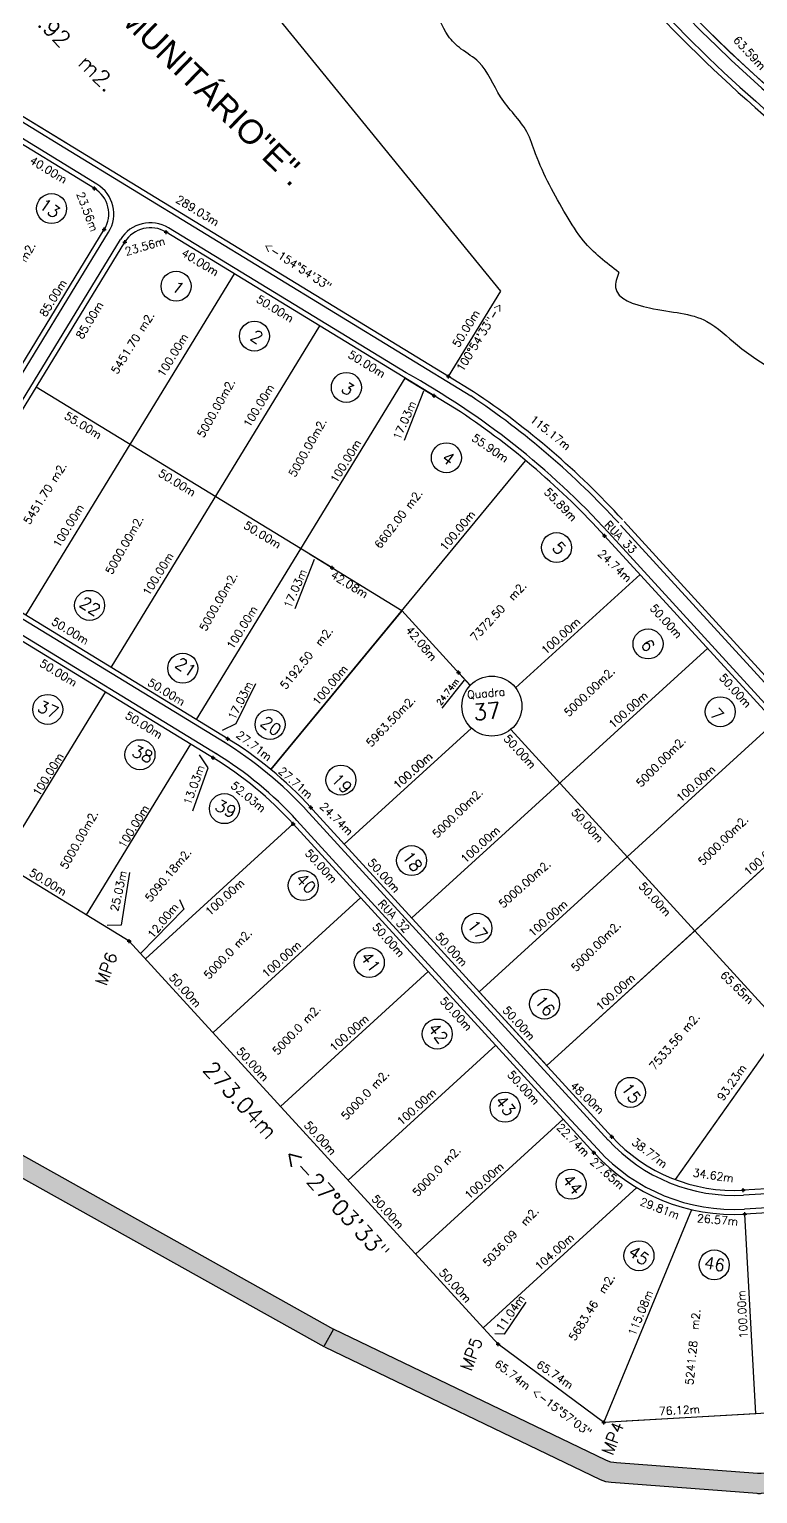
# Model space of a CAD drawing. Extents: x -23785941 to 8798891, y -8418521 to 21897894.
# Drawn here: x -25340 to -24976, y -3406 to -2674 of the extents above; entities that cross this region are included whole.
import ezdxf
from ezdxf.enums import TextEntityAlignment as Align

# ---------------------------------------------------------------- set-up
doc = ezdxf.new("R2010")
doc.units = 0
doc.header["$MEASUREMENT"] = 0
doc.header["$PDMODE"] = 34
doc.header["$PDSIZE"] = 1
doc.layers.get('0').update_dxf_attribs({"linetype": 'CONTINUOUS'})
for name, color, linetype in [('CALCADA', 3, 'CONTINUOUS'), ('REG60_100', 2, 'CONTINUOUS'), ('RUA', 1, 'CONTINUOUS'), ('VEGE', 102, 'CONTINUOUS'), ('VIEWPORT', 7, 'CONTINUOUS')]:
    doc.layers.add(name, color=color, linetype=linetype)
doc.styles.add('1_5MM', font='romans.shx', dxfattribs={"height": 6})
doc.styles.add('1MM', font='romans.shx', dxfattribs={"height": 4})
doc.styles.add('2MM', font='romans.shx', dxfattribs={"height": 8})
doc.styles.add('3MM', font='romans.shx', dxfattribs={"height": 12})

msp = doc.modelspace()

# ---------------------------------------------------------------- hatches: boundary and pattern name
for points in [[(-25417.93, -3195.81), (-25422.9, -3204.48), (-25193.33, -3332.96), (-25188.44, -3324.24)], [(-24976.64, -3396.43, 0.032843), (-24974.68, -3396.45), (-24930.83, -3393.99), (-24929.71, -3403.94), (-24974.77, -3406.47, -0.032843), (-24976.74, -3406.46), (-25049.65, -3400.97, -0.093616), (-25055.03, -3399.53), (-25193.06, -3333.11), (-25193.33, -3332.96), (-25188.44, -3324.24), (-25052.39, -3389.7, 0.093616), (-25047.02, -3391.14)]]:
    msp.add_hatch(color=253).paths.add_polyline_path(points)

# ---------------------------------------------------------------- linework, layer by layer
for p, q in [((-25370.96, -2478.68), (-25104.98, -2805.39)), ((-25131.04, -2848.08), (-25384.36, -2693.36)), ((-25321.31, -2731.77), (-25378.49, -2696.85)), ((-25307.93, -2754), (-25385.61, -2706.56)), ((-25391.56, -2919.7), (-25302.95, -2774.61)), ((-25381.33, -2925.96), (-25292.71, -2780.86)), ((-25124.91, -2865.78), (-25272.1, -2775.89)), ((-25342.2, -2967.42), (-25237.96, -2796.74)), ((-25104.98, -2805.39), (-25131.05, -2848.07)), ((-25299.53, -2993.48), (-25195.29, -2822.8)), ((-25189.11, -2943.75), (-25337.02, -2853.41)), ((-25256.86, -3019.55), (-25152.62, -2848.86)), ((-25118.44, -2855.67), (-25131, -2848)), ((-25153.02, -2879.83), (-25143.26, -2855.24)), ((-25247.48, -3039.33), (-25495.25, -2888.02)), ((-25219.75, -3044.49), (-25092.54, -2890.16)), ((-24946.78, -3026.1), (-25043.23, -2920.6)), ((-24933.69, -3058.09), (-25052.93, -2927.68)), ((-25207.65, -2963.95), (-25197.89, -2939.35)), ((-25154.33, -2965.13), (-25200.45, -2936.82)), ((-25241.23, -3029.09), (-25376.35, -2946.57)), ((-25097.41, -3003.66), (-25035.27, -2947)), ((-25219.75, -3044.49), (-25154.33, -2965.13)), ((-25154.33, -2965.13), (-25219.75, -3044.49)), ((-25120.09, -3002.42), (-25154.26, -2965.05)), ((-25001.37, -2983.76), (-25149.32, -3118.65)), ((-25134.14, -3013.82), (-25122.94, -2999.86)), ((-25120.07, -3002.4), (-25125.89, -2996.07)), ((-25764.97, -3001.59), (-25188.44, -3324.24)), ((-25354.49, -3091.15), (-25302.37, -3005.81)), ((-25227.33, -3001.68), (-25237.18, -3021.59)), ((-25769.85, -3010.32), (-25193.33, -3332.96)), ((-25237.18, -3021.59), (-25244.05, -3025.02)), ((-24967.69, -3020.7), (-25115.58, -3155.55)), ((-25183.06, -3081.75), (-25119.51, -3023.8)), ((-24963.69, -3173.49), (-25099.89, -3024.51)), ((-25311.82, -3117.21), (-25259.7, -3031.87)), ((-25251.01, -3043.62), (-25255.39, -3037.18)), ((-25258.66, -3065.15), (-25251.01, -3043.62)), ((-24934.05, -3057.7), (-25081.84, -3192.45)), ((-25049.31, -3228.04), (-25200.54, -3062.63)), ((-25208.55, -3071.63), (-25282.36, -3139.12)), ((-25208.55, -3071.63), (-25208.56, -3071.64)), ((-25208.56, -3071.64), (-25073.6, -3219.25)), ((-25290.44, -3095.96), (-25294.49, -3122.27)), ((-25265.36, -3109.4), (-25263.14, -3114.29)), ((-25174.81, -3108.54), (-25248.62, -3176.02)), ((-25263.14, -3114.29), (-25284.71, -3136.35)), ((-25294.49, -3122.27), (-25301.53, -3122.53)), ((-25141.07, -3145.44), (-25214.88, -3212.91)), ((-25017.6, -3249.51), (-24963.68, -3173.48)), ((-25107.34, -3182.34), (-25181.14, -3249.82)), ((-25073.6, -3219.25), (-25147.41, -3286.72)), ((-25073.6, -3219.25), (-25058.26, -3236.03)), ((-25073.6, -3219.25), (-25058.26, -3236.03)), ((-25036.91, -3253.45), (-25113.67, -3323.62)), ((-24908.76, -3250.52), (-24983.64, -3254.73)), ((-24908.62, -3253.01), (-24983.5, -3257.23)), ((-24793.27, -3256.04), (-24982.97, -3266.71)), ((-25053.35, -3370.83), (-25009.35, -3264.5)), ((-24977.35, -3366.56), (-24982.97, -3266.71)), ((-25092.28, -3310.69), (-25103.17, -3326.69)), ((-25188.44, -3324.24), (-25193.33, -3332.96)), ((-25103.17, -3326.69), (-25107.84, -3326.65))]:
    msp.add_line(p, q)
at = {"color": 5}
for p, q in [((-25290.46, -3130.26), (-25490.19, -3008.28)), ((-25106.22, -3331.77), (-25290.46, -3130.26)), ((-25053.35, -3370.83), (-25106.22, -3331.77)), ((-24770.17, -3354.89), (-25053.35, -3370.83)), ((-24977.35, -3366.56), (-25042.24, -3370.21))]:
    msp.add_line(p, q, dxfattribs=at)
at = {"color": 1}
msp.add_line((-25109.16, -3014.37), (-25109.11, -3014.32), dxfattribs=at)
for points in [[(-24935.95, -2599.17), (-25007.03, -2669.51, 0.021989), (-24960.37, -2712.68), (-24895.74, -2636.37, -0.021989)], [(-25007.95, -3125.08), (-24963.69, -3173.48), (-24963.68, -3173.48), (-24898.57, -3081.81, -0.117939), (-24934.05, -3057.7)]]:
    msp.add_lwpolyline(points, format="xyb", close=True)
msp.add_lwpolyline([(-25041.69, -3088.17), (-25115.58, -3155.55), (-25081.84, -3192.45), (-25007.95, -3125.08)], close=True)
for points in [[(-24768.49, -3384.85), (-24974.68, -3396.45, -0.032843), (-24976.64, -3396.43), (-25047.02, -3391.14, -0.093616), (-25052.39, -3389.7), (-25188.44, -3324.24)], [(-24767.93, -3394.83), (-24974.77, -3406.47, -0.032843), (-24976.74, -3406.46), (-25049.65, -3400.97, -0.093616), (-25055.03, -3399.53), (-25192.78, -3333.25)]]:
    msp.add_lwpolyline(points, format="xyb")
for centre in [(-25329.31, -2764.11), (-25267.1, -2802.91), (-25227.93, -2827.87), (-25182.01, -2853.5), (-25132.03, -2888.65), (-25076.98, -2933.55), (-25310.3, -2962.44), (-25031.26, -2981.73), (-25263.73, -2993.88), (-25331.24, -3014.44), (-24995.15, -3015.63), (-25220.14, -3021.96), (-25285.13, -3037.08), (-25184.72, -3049.78), (-25242.96, -3064.06), (-25149.44, -3090.02), (-25203.54, -3102.53), (-25116.78, -3123.84), (-25170.54, -3140.99), (-25082.98, -3161.78), (-25136.62, -3176.71), (-25040.02, -3205.88), (-25102.7, -3213.34), (-25069.7, -3251.81), (-25035.78, -3287.53), (-24998.19, -3292.11)]:
    msp.add_circle(centre, 7.5)
at = {"color": 5}
msp.add_circle((-25109.29, -3012.82), 15, dxfattribs=at)
for centre, radius, start, end in [((-24493.06, -2160.84), 735.12, 206.41063, 234.46291), ((-24493.06, -2160.84), 723.12, 206.41063, 232.54333), ((-25315.74, -2766.8), 14.99, 328.58619, 58.58619), ((-25279.92, -2788.68), 14.99, 58.58619, 148.58619), ((-25345.63, -3195.25), 408.57, 42.43331, 56.21695), ((-25345.63, -3195.25), 396.57, 42.43331, 56.18137), ((-25344.78, -3196.18), 196.57, 42.43331, 58.58619), ((-25344.78, -3196.18), 184.57, 42.43331, 58.58619), ((-24988.29, -3172.08), 82.79, 222.42991, 273.22175), ((-24988.29, -3172.08), 94.79, 222.42991, 273.22175)]:
    msp.add_arc(centre, radius, start, end)
at = {"color": 140}
for points, start_tangent in [([(-25045.88, -2796.04), (-25063.45, -2780.3), (-25072.18, -2767.22), (-25087.46, -2736.68), (-25091.83, -2725.78), (-25104.93, -2708.33), (-25115.84, -2690.88), (-25124.58, -2684.34), (-25131.13, -2677.79), (-25139.86, -2662.52), (-25142.04, -2660.34), (-25148.56, -2655.63)], (0.590283, -0.807196)), ([(-25045.88, -2796.04), (-25047.51, -2803.62), (-25030.59, -2813.76), (-25001.83, -2820.52), (-24986.6, -2832.36), (-24949.38, -2857.71), (-24944.62, -2861.47)], (-0.839928, 0.542699))]:
    msp.add_spline(points, degree=3, dxfattribs=dict(at, start_tangent=start_tangent))
for p in [(-25131.04, -2848.08), (-25052.93, -2927.68), (-25241.19, -3029.11), (-25248.58, -3038.66), (-25199.7, -3063.44), (-25290.46, -3130.26), (-24983.64, -3254.73), (-24982.97, -3266.71), (-25106.22, -3331.77), (-25053.35, -3370.83)]:
    msp.add_point(p)
at = {"layer": 'CALCADA'}
for p, q in [((-25322.62, -2733.9), (-25379.79, -2698.98)), ((-25306.63, -2751.87), (-25384.31, -2704.43)), ((-25119.74, -2857.8), (-25322.62, -2733.9)), ((-25152.05, -2846.28), (-25270.8, -2773.75)), ((-25389.43, -2921), (-25300.82, -2775.91)), ((-25383.46, -2924.66), (-25294.84, -2779.56)), ((-25246.18, -3037.2), (-25493.94, -2885.88)), ((-24931.85, -3056.41), (-25051.09, -2925.99)), ((-24948.62, -3027.79), (-25045.08, -2922.29)), ((-25242.53, -3031.22), (-25377.64, -2948.71)), ((-25051.15, -3229.73), (-25202.38, -3064.32)), ((-25206.71, -3069.96), (-25071.76, -3217.56)), ((-25071.76, -3217.56), (-25056.41, -3234.34)), ((-24793.41, -3253.54), (-24983.11, -3264.22))]:
    msp.add_line(p, q, dxfattribs=at)
for centre, radius, start, end in [((-24493.06, -2160.84), 732.62, 206.41063, 233.23465), ((-24493.06, -2160.84), 725.62, 206.41063, 232.54333), ((-25315.74, -2766.8), 17.49, 328.58619, 58.58619), ((-25279.92, -2788.68), 17.49, 58.58619, 148.58619), ((-25345.63, -3195.25), 399.07, 42.43331, 60.98346), ((-25345.63, -3195.25), 406.07, 42.43331, 56.20967), ((-25344.78, -3196.18), 187.07, 42.43331, 58.58619), ((-25344.78, -3196.18), 194.07, 42.43331, 58.58619), ((-24988.29, -3172.08), 92.29, 222.42991, 273.22175), ((-24988.29, -3172.08), 85.29, 222.42991, 273.22175)]:
    msp.add_arc(centre, radius, start, end, dxfattribs=at)
at = {"layer": 'VIEWPORT'}
msp.add_line((-25152.62, -2848.86), (-25138.08, -2857.74), dxfattribs=at)
for p in [(-25307.93, -2754), (-25302.95, -2774.61), (-25292.71, -2780.86), (-25272.1, -2775.89), (-25138.08, -2857.74), (-25189.11, -2943.75), (-25125.89, -2996.07), (-25208.55, -3071.64), (-25049.31, -3228.04), (-25058.26, -3236.03)]:
    msp.add_point(p, dxfattribs=at)

# ---------------------------------------------------------------- texts
at = {"color": 1}
for s, height, rotation, style, p in [('<-154%%d54\'33"', 4, 326.84299, '1MM', (-25206.37, -2792.85)), ('273.04m  <-27°03\'33"', 8, 312.90883, '2MM', (-25206.89, -3239.9)), ('65.74m <-15°57\'03"', 4, 322.70125, '2MM', (-25083.6, -3358.61))]:
    msp.add_text(s, height=height, rotation=rotation, dxfattribs=dict(at, style=style)).set_placement(p, align=Align.MIDDLE)
at = {"style": '1MM'}
for rotation, p in [(42.35702, (-25148.75, -3045.05)), (93.22175, (-24984.15, -3316.86)), (93.22175, (-24984.15, -3316.86)), (93.22175, (-24984.15, -3316.86))]:
    msp.add_text('100.00m', height=4, rotation=rotation, dxfattribs=at).set_placement(p, align=Align.MIDDLE)
at = {"char_height": 6, "attachment_point": 1, "style": '1_5MM'}
for s, insert, width, rotation in [('13', (-25332.63, -2758.47), 1.625, 324.14242), ('1', (-25266.36, -2799.63), 1.625, 322.98496), ('2', (-25227.21, -2824.24), 11.198, 326.13487), ('3', (-25181.63, -2850.22), 7.465, 324.53921), ('4', (-25131.29, -2885.06), 5.226, 322.85966), ('5', (-25075.14, -2929.94), 8.212, 312.38284), ('22', (-25312.71, -2957.51), 2.438, 326.62543), ('6', (-25030.35, -2978.62), 3.942, 305.34336), ('21', (-25264.89, -2987.94), 7.631, 326.81891), ('37', (-25334.55, -3009.74), 2.438, 337.03241), ('7', (-24996.37, -3013.1), 3.942, 312.56015), ('20', (-25221.9, -3017.2), 4.927, 322.3687), ('38', (-25287.33, -3032.04), 3.251, 336.62467), ('19', (-25185.68, -3045.67), 3.942, 314.01527), ('39', (-25245.52, -3059.09), 3.251, 333.44059), ('18', (-25149.65, -3084.52), 3.942, 307.19041), ('40', (-25203.41, -3095.57), 3.251, 312.33858), ('17', (-25117.26, -3118.84), 8.212, 308.04513), ('41', (-25170.55, -3134.75), 3.251, 306.73079), ('16', (-25083.63, -3156.68), 5.226, 308.56122), ('42', (-25136.95, -3170.36), 3.251, 307.27606), ('15', (-25040.18, -3200.36), 7.465, 305.40504), ('43', (-25103.43, -3206.66), 3.251, 308.608), ('44', (-25069.92, -3245.99), 3.251, 308.608), ('45', (-25038.36, -3282.01), 3.251, 324.86769), ('46', (-25002.57, -3287.83), 3.251, 350.44245)]:
    msp.add_mtext(s, dxfattribs=dict(at, insert=insert, width=width, rotation=rotation))
at = {"color": 1, "insert": (-25121.81, -3005.2), "char_height": 4, "attachment_point": 1, "rotation": 5.03393, "style": '1MM'}
msp.add_mtext('Quadra', dxfattribs=at)
at = {"color": 1}
for s, insert, char_height, width, attachment_point, rotation, style in [('37', (-25118.94, -3011.98), 8, 20.682, 1, 5.03393, '2MM'), ('MP6', (-25301.92, -3144.09), 6, 41.638, 5, 69.49536, '1_5MM'), ('MP5', (-25119.51, -3336.7), 6, 40.513, 5, 69.49536, '1_5MM'), ('MP4', (-25048.89, -3378.79), 6, 40.513, 5, 69.49536, '1_5MM')]:
    msp.add_mtext(s, dxfattribs=dict(at, insert=insert, char_height=char_height, width=width, attachment_point=attachment_point, rotation=rotation, style=style))
at = {"layer": 'REG60_100', "style": '1MM'}
for s, height, rotation, p in [('63.59m', 4, 312.80339, (-24980.49, -2686.27)), ('40.00m', 4, 328.58619, (-25330.84, -2744.75)), ('23.56m', 4, 290.963, (-25311.4, -2765.66)), ('23.56m', 4, 15.83563, (-25282.67, -2782.92)), ('40.00m', 4, 328.58619, (-25254.98, -2791.03)), ('85.00m', 4, 58.58619, (-25328.52, -2808.8)), ('50.00m', 4, 328.58619, (-25217.59, -2814.14)), ('85.00m', 4, 58.58619, (-25310.32, -2819.93)), ('50.00m', 4, 58.58619, (-25122.21, -2824.07)), ('100.00m', 4, 58.58619, (-25268.78, -2837.36)), ('50.00m', 4, 328.58619, (-25171.77, -2841.85)), ('100.00m', 4, 58.58619, (-25225.8, -2862.59)), ('17.03m', 4, 66.13972, (-25152.94, -2869.94)), ('55.00m', 4, 328.58619, (-25313.5, -2872.46)), ('115.17m', 4, 321.07654, (-25079.99, -2876.1)), ('100.00m', 4, 58.60147, (-25182.35, -2890.36)), ('55.90m', 4, 325.74382, (-25110.1, -2883.83)), ('50.00m', 4, 328.58619, (-25266.56, -2901.13)), ('55.89m', 4, 314.39104, (-25074.92, -2912.08)), ('100.00m', 4, 58.58619, (-25320.9, -2922.7)), ('50.00m', 4, 328.58619, (-25223.89, -2927.19)), ('100.00m', 4, 50.50202, (-25126.47, -2925.04)), ('24.74m', 4, 316.51111, (-25047.8, -2942.64)), ('100.00m', 4, 58.58619, (-25276.07, -2946.75)), ('17.03m', 4, 66.13972, (-25207.57, -2954.06)), ('42.08m', 4, 328.45397, (-25180.4, -2952)), ('100.00m', 4, 58.58619, (-25234.12, -2973.48)), ('50.00m', 4, 312.43619, (-25022.18, -2970.35)), ('50.00m', 4, 328.58619, (-25319.92, -2975.27)), ('100.00m', 4, 42.35702, (-25074.91, -2977.73)), ('42.08m', 4, 310.10197, (-25144.51, -2981.48)), ('50.00m', 4, 328.58619, (-25325.79, -2996.19)), ('100.00m', 4, 50.50202, (-25190.13, -3002.27)), ('50.00m', 4, 328.58619, (-25271.84, -3005.71)), ('24.74m', 3, 52.62041, (-25131.34, -3005.62)), ('50.00m', 4, 312.43619, (-24987.61, -3005.05)), ('17.03m', 4, 63.23896, (-25234.93, -3009.99)), ('100.00m', 4, 42.35702, (-25041.17, -3014.63)), ('50.00m', 4, 328.58619, (-25283.12, -3022.25)), ('27.71m', 4, 322.22789, (-25228.05, -3032.64)), ('50.00m', 4, 312.43619, (-25095.25, -3035.52)), ('100.00m', 4, 58.58619, (-25330.99, -3046.92)), ('100.00m', 4, 42.35702, (-25148.8, -3045.1)), ('13.03m', 4, 70.2272, (-25258.2, -3052.21)), ('27.71m', 4, 318.37846, (-25207.35, -3051.14)), ('100.00m', 4, 42.35702, (-25007.43, -3051.53)), ('52.03m', 4, 320.4973, (-25230.97, -3058.13)), ('100.00m', 4, 58.58619, (-25288.32, -3072.98)), ('24.74m', 4, 315.12216, (-25186.85, -3069.17)), ('50.00m', 4, 312.43619, (-25061.51, -3072.42)), ('100.00m', 4, 42.35702, (-25115.07, -3082)), ('100.00m', 4, 42.35702, (-24973.64, -3088.38)), ('50.00m', 4, 312.43341, (-25194.63, -3092.78)), ('50.00m', 4, 328.58619, (-25331.07, -3100.77)), ('25.03m', 4, 77.36179, (-25295.84, -3105.18)), ('50.00m', 4, 312.43619, (-25163.24, -3097.5)), ('100.00m', 4, 42.43341, (-25242.76, -3108.33)), ('50.00m', 4, 312.43619, (-25027.77, -3109.32)), ('100.00m', 4, 42.35702, (-25081.33, -3118.9)), ('12.00m', 4, 50.75414, (-25273.7, -3120.02)), ('50.00m', 4, 312.43341, (-25160.9, -3129.69)), ('100.00m', 4, 42.43341, (-25214.41, -3139.32)), ('50.00m', 4, 312.43619, (-25129.5, -3134.4)), ('50.00m', 4, 312.43619, (-25262.54, -3154.87)), ('65.65m', 4, 315.45226, (-24986.73, -3153.4)), ('100.00m', 4, 42.35702, (-25047.54, -3155.76)), ('50.00m', 4, 312.43341, (-25127.16, -3166.59)), ('100.00m', 4, 42.43341, (-25180.67, -3176.22)), ('50.00m', 4, 312.43619, (-25095.76, -3171.3)), ('50.00m', 4, 312.4448, (-25228.8, -3191.77)), ('50.00m', 4, 312.43341, (-25093.42, -3203.49)), ('93.23m', 4, 54.61563, (-24989.44, -3200.93)), ('100.00m', 4, 42.43341, (-25146.94, -3213.13)), ('48.00m', 4, 316.84108, (-25061.64, -3208.58)), ('50.00m', 4, 312.43341, (-25195.06, -3228.67)), ('22.74m', 4, 314.383, (-25068.64, -3229.67)), ('38.77m', 4, 322.57154, (-25030.41, -3236.16)), ('100.00m', 4, 42.43341, (-25113.2, -3250.03)), ('27.65m', 4, 318.49341, (-25051.57, -3246.37)), ('34.62m', 4, 351.80091, (-24998.67, -3247.39)), ('50.00m', 4, 312.43036, (-25161.32, -3265.57)), ('29.81m', 4, 339.07789, (-25025.4, -3263.89)), ('26.57m', 4, 355.1923, (-24996.5, -3269.59)), ('104.00m', 4, 42.43341, (-25077.99, -3285.58)), ('50.00m', 4, 312.43619, (-25127.59, -3302.48)), ('11.04m', 4, 55.42194, (-25100, -3316.2)), ('115.08m', 4, 67.5248, (-25035.04, -3316.13)), ('100.00m', 4, 93.22175, (-24984.15, -3316.86)), ('65.74m', 4, 326.03578, (-25077.76, -3346.95)), ('76.12m', 4, 3.22175, (-25015.57, -3364.7))]:
    msp.add_text(s, height=height, rotation=rotation, dxfattribs=at).set_placement(p, align=Align.MIDDLE)
for s, rotation, p in [('5451.70  m2.', 60.60624, (-25345.43, -2799.47)), ('5451.70 m2.', 57.89251, (-25286.08, -2832.91)), ('5000.00m2.', 60.55133, (-25244.29, -2865.37)), ('5000.00m2.', 60.55133, (-25198.57, -2885.07)), ('5451.70 m2.', 57.89251, (-25329.87, -2908.08)), ('6602.00 m2.', 52.6216, (-25153.43, -2921.16)), ('5000.00m2.', 60.55133, (-25290.11, -2933.76)), ('5000.00m2.', 60.55133, (-25243.16, -2962.07)), ('7372.50  m2.', 47.18052, (-25103.7, -2967.6)), ('5192.50  m2.', 51.04461, (-25199.44, -2990.72)), ('5000.00m2.', 44.03356, (-25058.32, -3007.89)), (' 5963.50m2.', 46.27685, (-25158.47, -3023.56)), ('5000.00m2.', 45.72039, (-25022.54, -3042.83)), ('5000.00m2.', 44.27802, (-25124.17, -3068.51)), ('5000.00m2.', 60.55133, (-25312.78, -3081.13)), ('5000.00m2.', 44.63551, (-24991.46, -3082.15)), ('5090.18m2.', 50.34487, (-25268.58, -3099.26)), ('5000.00m2.', 41.82478, (-25090.76, -3104.02)), ('5000.00m2.', 45.54397, (-25054.97, -3135.1)), ('5000.0 m2.', 46.52957, (-25238.9, -3138.88)), ('5000.0 m2.', 46.52957, (-25204.54, -3176.75)), ('7533.56 m2.', 49.34466, (-25015.61, -3182.54)), ('5000.0 m2.', 46.52957, (-25170.31, -3209.33)), ('5000.0 m2.', 46.52957, (-25134.56, -3247.48)), ('5036.09  m2.', 47.16985, (-25097.53, -3280.19)), ('5683.46  m2.', 57.95011, (-25056.64, -3314.89)), (' 5241.28  m2.', 84.57747, (-25005.85, -3334.88))]:
    msp.add_text(s, height=4, rotation=rotation, dxfattribs=at).set_placement(p, align=Align.BOTTOM_CENTER)
at = {"layer": 'RUA', "style": '1MM'}
for s, rotation, p in [('289.03m', 328.56944, (-25256.35, -2765.17)), ('100%%d54\'33"->', 58.58619, (-25115.38, -2828.25))]:
    msp.add_text(s, height=4, rotation=rotation, dxfattribs=at).set_placement(p, align=Align.MIDDLE)
at = {"layer": 'RUA', "char_height": 4, "width": 808.839, "attachment_point": 1, "style": '1_5MM'}
for s, insert, rotation in [('RUA 33', (-25050.5, -2919.73), 314.14446), ('RUA 32', (-25163.61, -3109.11), 313.13695)]:
    msp.add_mtext(s, dxfattribs=dict(at, insert=insert, rotation=rotation))
at = {"layer": 'VEGE', "style": '2MM'}
msp.add_text('58,607.92  m2.', height=8, rotation=315.37479, dxfattribs=at).set_placement((-25334.53, -2677.77), align=Align.BOTTOM_CENTER)
at = {"layer": 'VEGE', "insert": (-25398.74, -2553.45), "char_height": 12, "width": 664.18, "attachment_point": 1, "rotation": 315.88389, "style": '3MM'}
msp.add_mtext('\\fArial|b0|i0|c0|p34;EQUIPAMENTO COMUNITÁRIO"E".', dxfattribs=at)

doc.saveas('drawing.dxf')
